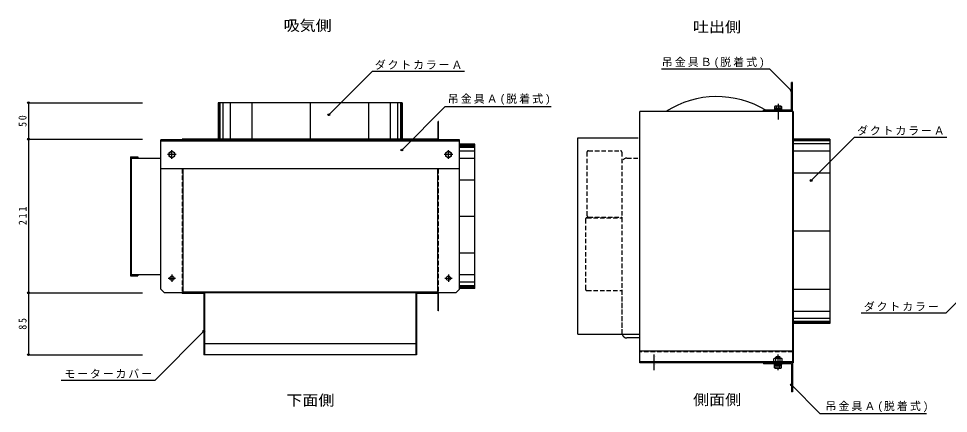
# Model space of a CAD drawing. Units: millimetres at full size, sheet at 1:5. Extents: x -929 to 1004, y -622 to 718.
# Drawn here: x -921 to 357, y -622 to -80 of the extents above; entities that cross this region are included whole.
import ezdxf
from ezdxf.enums import TextEntityAlignment as Align

# ---------------------------------------------------------------- set-up
doc = ezdxf.new("R2010")
doc.units = ezdxf.units.MM
doc.header["$LTSCALE"] = 5
doc.header["$PDMODE"] = 32
doc.header["$PDSIZE"] = 2.5
doc.linetypes.add('CHAIN1', pattern=[8, 5, -1, 1, -1])
doc.linetypes.add('DASHED1', pattern=[1.8, 1.2, -0.6])
doc.layers.add('0-0', color=7, linetype='Continuous')
doc.styles.add('ＭＳ ゴシック', font='')
doc.styles.get('ＭＳ ゴシック').set_extended_font_data('MS Gothic')

msp = doc.modelspace()

# ---------------------------------------------------------------- linework, layer by layer
at = {"layer": '0-0', "color": 4}
for p, q in [((-494.295, -212.091), (-434.471, -152.268)), ((-434.471, -152.268), (-308.047, -152.268)), ((111.487, -149.307), (-37.02, -149.307)), ((141.305, -179.126), (111.487, -149.307)), ((-907.025, -195.593), (-907.025, -245.593)), ((-907.025, -195.593), (-750.226, -195.593)), ((-394.052, -260.524), (-334.229, -200.701)), ((-334.229, -200.701), (-188.609, -200.701)), ((118.905, -200.193), (118.287, -200.55)), ((118.287, -200.55), (118.287, -203.693)), ((127.524, -203.693), (118.287, -203.693)), ((127.505, -203.693), (118.305, -203.693)), ((118.305, -203.693), (118.305, -204.993)), ((126.905, -200.193), (118.905, -200.193)), ((120.596, -200.55), (120.596, -203.693)), ((122.531, -203.693), (122.88, -204.993)), ((122.931, -203.693), (123.28, -204.993)), ((125.215, -200.55), (125.215, -203.693)), ((126.905, -200.193), (127.524, -200.55)), ((127.505, -203.693), (127.505, -204.993)), ((127.524, -200.55), (127.524, -203.693)), ((117.905, -204.993), (127.905, -204.993)), ((117.905, -205.993), (117.905, -204.993)), ((127.905, -205.993), (117.905, -205.993)), ((127.505, -204.993), (118.305, -204.993)), ((121.655, -204.493), (121.655, -204.493)), ((122.905, -204.493), (122.905, -204.493)), ((127.905, -204.993), (127.905, -205.993)), ((168.398, -302.488), (228.222, -242.664)), ((228.222, -242.664), (354.646, -242.664)), ((-907.025, -245.593), (-750.226, -245.593)), ((-907.025, -245.593), (-907.025, -456.593)), ((-314.951, -253.293), (-293.451, -253.293)), ((-314.951, -253.593), (-293.451, -253.593)), ((-314.951, -254.593), (-293.451, -254.593)), ((-314.951, -256.593), (-293.451, -256.593)), ((-314.951, -261.593), (-293.451, -261.593)), ((-314.951, -271.593), (-293.451, -271.593)), ((-314.951, -301.593), (-293.451, -301.593)), ((-314.951, -351.593), (-293.451, -351.593)), ((-314.951, -401.593), (-293.451, -401.593)), ((-314.951, -431.593), (-293.451, -431.593)), ((-314.951, -441.593), (-293.451, -441.593)), ((-314.951, -446.593), (-293.451, -446.593)), ((402.273, -435.959), (354.119, -484.114)), ((-907.025, -456.593), (-750.226, -456.593)), ((-907.025, -456.593), (-907.025, -541.593)), ((-314.951, -448.593), (-293.451, -448.593)), ((-314.951, -449.593), (-293.451, -449.593)), ((-314.951, -449.893), (-293.451, -449.893)), ((237.222, -484.114), (354.119, -484.114)), ((-665.951, -509.307), (-733.131, -576.486)), ((-907.025, -541.593), (-750.226, -541.593)), ((-47.095, -544.493), (-47.095, -544.493)), ((-45.845, -544.493), (-45.844, -544.493)), ((118.005, -546.593), (127.805, -546.593)), ((120.447, -544.493), (119.905, -545.035)), ((125.905, -545.035), (119.905, -545.035)), ((119.905, -546.593), (119.905, -545.035)), ((120.019, -551.593), (120.019, -547.097)), ((125.364, -544.493), (120.447, -544.493)), ((120.447, -546.593), (120.447, -544.493)), ((122.905, -544.493), (122.905, -544.493)), ((124.155, -544.493), (124.156, -544.493)), ((125.905, -545.035), (125.364, -544.493)), ((125.364, -546.593), (125.364, -544.493)), ((125.792, -551.593), (125.792, -547.097)), ((125.905, -546.593), (125.905, -545.035)), ((-47.095, -555.693), (-47.095, -555.693)), ((-45.845, -555.693), (-45.844, -555.693)), ((117.132, -551.593), (128.679, -551.593)), ((117.905, -554.193), (127.905, -554.193)), ((117.905, -555.193), (117.905, -554.193)), ((127.905, -555.193), (117.905, -555.193)), ((118.287, -559.636), (118.287, -556.493)), ((118.287, -556.493), (127.524, -556.493)), ((118.905, -559.993), (118.287, -559.636)), ((118.305, -555.193), (127.505, -555.193)), ((118.305, -556.493), (118.305, -555.193)), ((118.305, -556.493), (127.505, -556.493)), ((118.905, -559.993), (126.905, -559.993)), ((120.596, -559.636), (120.596, -556.493)), ((122.88, -556.493), (122.531, -555.193)), ((122.905, -555.693), (122.905, -555.693)), ((123.28, -556.493), (122.931, -555.193)), ((124.155, -555.693), (124.156, -555.693)), ((125.215, -559.636), (125.215, -556.493)), ((126.905, -559.993), (127.524, -559.636)), ((127.505, -556.493), (127.505, -555.193)), ((127.524, -559.636), (127.524, -556.493)), ((127.905, -554.193), (127.905, -555.193)), ((-862.221, -576.486), (-733.131, -576.486)), ((141.305, -582.957), (180.554, -622.206)), ((180.554, -622.206), (326.982, -622.206))]:
    msp.add_line(p, q, dxfattribs=at)
at = {"layer": '0-0'}
for p, q in [((141.305, -205.993), (141.305, -167.593)), ((-646.451, -195.593), (-646.451, -245.593)), ((-393.451, -195.593), (-646.451, -195.593)), ((-646.051, -195.593), (-646.051, -245.593)), ((-645.451, -195.593), (-645.451, -245.593)), ((-643.951, -195.593), (-643.951, -245.593)), ((-639.951, -195.593), (-639.951, -245.593)), ((-629.951, -195.593), (-629.951, -245.593)), ((-599.951, -195.593), (-599.951, -245.593)), ((-519.951, -195.593), (-519.951, -245.593)), ((-439.951, -195.593), (-439.951, -245.593)), ((-409.951, -195.593), (-409.951, -245.593)), ((-399.951, -195.593), (-399.951, -245.593)), ((-395.951, -195.593), (-395.951, -245.593)), ((-394.451, -195.593), (-394.451, -245.593)), ((-393.851, -195.593), (-393.851, -245.593)), ((-393.451, -195.593), (-393.451, -245.593)), ((-67.095, -372.093), (-67.095, -207.593)), ((142.905, -207.593), (-67.095, -207.593)), ((102.905, -207.593), (102.905, -205.993)), ((141.305, -205.993), (102.905, -205.993)), ((143.905, -207.593), (107.83, -207.593)), ((142.905, -207.593), (142.905, -372.093)), ((143.905, -207.593), (143.905, -372.093)), ((-343.451, -221.593), (-343.951, -221.593)), ((-343.951, -246.593), (-343.951, -221.593)), ((-343.451, -246.593), (-343.451, -221.593)), ((-724.951, -451.593), (-724.951, -246.593)), ((-314.951, -246.593), (-724.951, -246.593)), ((-314.951, -248.193), (-724.951, -248.193)), ((-343.951, -245.593), (-695.951, -245.593)), ((-695.951, -245.593), (-695.951, -246.593)), ((-343.951, -245.593), (-343.951, -246.593)), ((-314.951, -451.593), (-314.951, -246.593)), ((-293.451, -252.593), (-314.951, -252.593)), ((-293.451, -253.093), (-314.951, -253.093)), ((-293.451, -253.093), (-293.451, -252.593)), ((-152.095, -243.593), (-69.258, -243.593)), ((-152.095, -513.593), (-152.095, -243.593)), ((193.905, -245.593), (143.905, -245.593)), ((193.905, -245.993), (143.905, -245.993)), ((193.905, -246.593), (143.905, -246.593)), ((193.905, -248.093), (143.905, -248.093)), ((193.905, -252.093), (143.905, -252.093)), ((193.905, -245.593), (146.416, -245.593)), ((-705.951, -264.284), (-709.951, -261.974)), ((-705.951, -268.902), (-705.951, -264.284)), ((-325.951, -264.284), (-329.951, -261.974)), ((-325.951, -268.902), (-325.951, -264.284)), ((193.905, -262.093), (143.905, -262.093)), ((-766.951, -270.093), (-766.951, -433.093)), ((-765.951, -271.093), (-756.951, -271.093)), ((-765.951, -271.093), (-765.951, -432.093)), ((-765.951, -271.593), (-724.951, -271.593)), ((-713.951, -268.902), (-709.951, -271.212)), ((-709.951, -271.212), (-705.951, -268.902)), ((-333.951, -268.902), (-329.951, -271.212)), ((-329.951, -271.212), (-325.951, -268.902)), ((-314.951, -286.593), (-724.951, -286.593)), ((-694.951, -286.593), (-694.951, -456.593)), ((-344.951, -286.593), (-344.951, -456.593)), ((193.905, -292.093), (143.905, -292.093)), ((-67.095, -536.593), (-67.095, -372.093)), ((142.905, -372.093), (142.905, -536.593)), ((143.905, -372.093), (143.905, -552.593)), ((193.905, -372.093), (143.905, -372.093)), ((-766.951, -433.093), (-756.951, -433.093)), ((-765.951, -431.593), (-724.951, -431.593)), ((-765.951, -432.093), (-756.951, -432.093)), ((-756.951, -432.093), (-756.951, -433.093)), ((-724.951, -451.593), (-719.951, -456.593)), ((-319.951, -456.593), (-719.951, -456.593)), ((-695.951, -456.593), (-695.951, -457.593)), ((-665.951, -457.593), (-695.951, -457.593)), ((-344.951, -455.593), (-694.951, -455.593)), ((-665.951, -457.593), (-665.951, -541.593)), ((-664.951, -456.593), (-664.951, -541.593)), ((-374.951, -456.593), (-374.951, -541.593)), ((-373.951, -457.593), (-373.951, -541.593)), ((-343.951, -457.593), (-373.951, -457.593)), ((-343.951, -456.593), (-343.951, -457.593)), ((-343.951, -481.593), (-343.951, -456.593)), ((-343.451, -481.593), (-343.451, -456.593)), ((-319.951, -456.593), (-314.951, -451.593)), ((-293.451, -450.093), (-314.951, -450.093)), ((-293.451, -450.593), (-314.951, -450.593)), ((193.905, -452.093), (143.905, -452.093)), ((-343.451, -481.593), (-343.951, -481.593)), ((193.905, -482.093), (143.905, -482.093)), ((193.905, -492.093), (143.905, -492.093)), ((193.905, -496.093), (143.905, -496.093)), ((193.905, -497.593), (143.905, -497.593)), ((193.905, -498.193), (143.905, -498.193)), ((-152.095, -513.593), (-67.097, -513.593)), ((-67.095, -518.593), (-84.595, -518.593)), ((-67.095, -518.593), (-84.595, -518.593)), ((-374.951, -526.593), (-664.951, -526.593)), ((-67.095, -552.593), (-67.095, -526.593)), ((-373.951, -541.593), (-665.951, -541.593)), ((142.905, -536.593), (-67.095, -536.593)), ((142.905, -551.593), (-67.095, -551.593)), ((143.905, -552.593), (-67.095, -552.593)), ((102.905, -552.593), (102.905, -554.193)), ((141.305, -554.193), (102.905, -554.193)), ((141.305, -554.193), (141.305, -592.593))]:
    msp.add_line(p, q, dxfattribs=at)
at = {"layer": '0-0', "color": 4, "linetype": 'CHAIN1'}
for p, q in [((122.905, -197.193), (122.905, -218.693)), ((-703.951, -266.593), (-715.951, -266.593)), ((-709.951, -272.593), (-709.951, -260.593)), ((-323.951, -266.593), (-335.951, -266.593)), ((-329.951, -272.593), (-329.951, -260.593)), ((-709.951, -431.593), (-709.951, -441.593)), ((-329.951, -431.593), (-329.951, -441.593)), ((-714.951, -436.593), (-704.951, -436.593)), ((-334.951, -436.593), (-324.951, -436.593)), ((-47.095, -562.993), (-47.095, -541.493)), ((122.905, -562.993), (122.905, -541.493))]:
    msp.add_line(p, q, dxfattribs=at)
at = {"layer": '0-0', "linetype": 'DASHED1'}
for p, q in [((-139.595, -263.593), (-139.595, -350.593)), ((-139.595, -263.593), (-139.595, -350.593)), ((-137.595, -261.593), (-93.595, -261.593)), ((-137.595, -261.593), (-93.595, -261.593)), ((-91.595, -263.593), (-91.595, -511.593)), ((-91.595, -263.593), (-91.595, -278.593)), ((-84.595, -271.593), (-67.095, -271.593)), ((-695.951, -286.593), (-695.951, -456.593)), ((-343.951, -286.593), (-343.951, -456.593)), ((-141.595, -355.593), (-141.595, -451.593)), ((-141.595, -355.593), (-141.595, -451.593)), ((-139.595, -353.593), (-91.595, -353.593)), ((-139.595, -353.593), (-91.595, -353.593)), ((-137.595, -352.593), (-91.595, -352.593)), ((-137.595, -352.593), (-91.595, -352.593)), ((-91.595, -352.593), (-91.595, -353.593)), ((-139.595, -453.593), (-91.595, -453.593)), ((-139.595, -453.593), (-91.595, -453.593)), ((-91.595, -453.593), (-91.595, -511.593)), ((142.905, -537.593), (-67.095, -537.593))]:
    msp.add_line(p, q, dxfattribs=at)
at = {"layer": '0-0'}
for points in [[(142.905, -207.593), (142.905, -167.593), (141.305, -167.593)], [(-293.451, -450.593), (-293.451, -450.093), (-293.451, -253.093)], [(193.905, -245.593), (193.905, -498.593), (143.905, -498.593)], [(-709.951, -261.974), (-713.951, -264.284), (-713.951, -268.902)], [(-329.951, -261.974), (-333.951, -264.284), (-333.951, -268.902)], [(-766.951, -270.093), (-756.951, -270.093), (-756.951, -271.093)], [(142.905, -526.593), (142.905, -536.022), (142.905, -552.593)], [(142.905, -552.593), (142.905, -592.593), (141.305, -592.593)]]:
    msp.add_lwpolyline(points, dxfattribs=at)
at = {"layer": '0-0', "color": 4}
for points in [[(117.132, -551.593), (117.132, -547.097), (118.005, -546.593)], [(128.679, -551.593), (128.679, -547.097), (127.805, -546.593)]]:
    msp.add_lwpolyline(points, dxfattribs=at)
at = {"layer": '0-0'}
for centre, radius in [((-709.951, -266.593), 4), ((-329.951, -266.593), 4), ((-709.951, -436.593), 3), ((-329.951, -436.593), 3)]:
    msp.add_circle(centre, radius, dxfattribs=at)
for centre, radius, start, end in [((38.905, -317.186), 130, 58.79623, 122.53932), ((-84.595, -511.593), 7, 196.60155, 270)]:
    msp.add_arc(centre, radius, start, end, dxfattribs=at)
at = {"layer": '0-0', "color": 4}
for centre, radius, start, end in [((119.441, -202.238), 2.045, 55.61577, 124.38425), ((122.905, -207.836), 7.643, 72.41205, 107.58797), ((126.37, -202.238), 2.045, 55.61577, 124.38425), ((118.575, -549.207), 2.556, 55.61588, 124.38414), ((122.905, -556.204), 9.553, 72.41211, 107.58791), ((127.236, -549.207), 2.556, 55.61588, 124.38414), ((119.441, -557.948), 2.045, 235.61577, 304.38425), ((122.905, -552.35), 7.643, 252.41205, 287.58797), ((126.37, -557.948), 2.045, 235.61577, 304.38425)]:
    msp.add_arc(centre, radius, start, end, dxfattribs=at)
at = {"layer": '0-0', "linetype": 'DASHED1'}
for centre, radius, start, end in [((-137.595, -263.593), 2, 90, 180), ((-137.595, -263.593), 2, 90, 180), ((-93.595, -263.593), 2, 0, 90), ((-93.595, -263.593), 2, 0, 90), ((-84.595, -278.593), 7, 90, 180), ((-84.595, -278.593), 7, 90, 180), ((-139.595, -355.593), 2, 90, 180), ((-139.595, -355.593), 2, 90, 180), ((-137.595, -350.593), 2, 180, 270), ((-137.595, -350.593), 2, 180, 270), ((-139.595, -451.593), 2, 180, 270), ((-139.595, -451.593), 2, 180, 270), ((-84.595, -511.593), 7, 180, 196.60155), ((-84.595, -511.593), 7, 180, 196.60155)]:
    msp.add_arc(centre, radius, start, end, dxfattribs=at)
at = {"layer": '0-0', "color": 5}
for p in [(141.305, -179.126), (-907.025, -195.593), (-494.295, -212.091), (-907.025, -245.593), (-394.052, -260.524), (168.398, -302.488), (-907.025, -456.593), (-665.951, -509.307), (-907.025, -541.593), (141.305, -582.957)]:
    msp.add_point(p, dxfattribs=at)

# ---------------------------------------------------------------- texts
at = {"layer": '0-0', "style": 'ＭＳ ゴシック', "width": 1.1}
for s, p in [('吸気側', (-556.409, -101.309)), ('吐出側', (6.004, -103.24)), ('下面側', (-552.662, -615.933)), ('側面側', (6.272, -615.095))]:
    msp.add_text(s, height=14.66, dxfattribs=at).set_placement(p, align=Align.BOTTOM_LEFT)
at = {"layer": '0-0', "char_height": 11, "attachment_point": 7, "style": 'ＭＳ ゴシック'}
for s, insert in [('\\T1.17;ダクトカラーＡ', (-431.103, -150.177)), ('\\T1.19;吊金具Ｂ(脱着式)', (-36.814, -148.173)), ('\\T1.19;吊金具Ａ(脱着式)', (-330.861, -198.61)), ('\\T1.17;ダクトカラーＡ', (231.59, -240.574)), ('\\T1.17;ダクトカラー', (240.882, -482.2)), ('\\T1.17;モーターカバー', (-857.623, -574.099)), ('\\T1.19;吊金具Ａ(脱着式)', (188.125, -620.645))]:
    msp.add_mtext(s, dxfattribs=dict(at, insert=insert))
at = {"layer": '0-0', "char_height": 11, "attachment_point": 7, "rotation": 90, "style": 'ＭＳ ゴシック'}
for s, insert in [('\\T1.36;\\W0.9;50', (-909.525, -228.718)), ('\\T1.38;\\W0.9;211', (-909.525, -363.593)), ('\\T1.36;\\W0.9;85', (-909.525, -507.218))]:
    msp.add_mtext(s, dxfattribs=dict(at, insert=insert))

doc.saveas('drawing.dxf')
